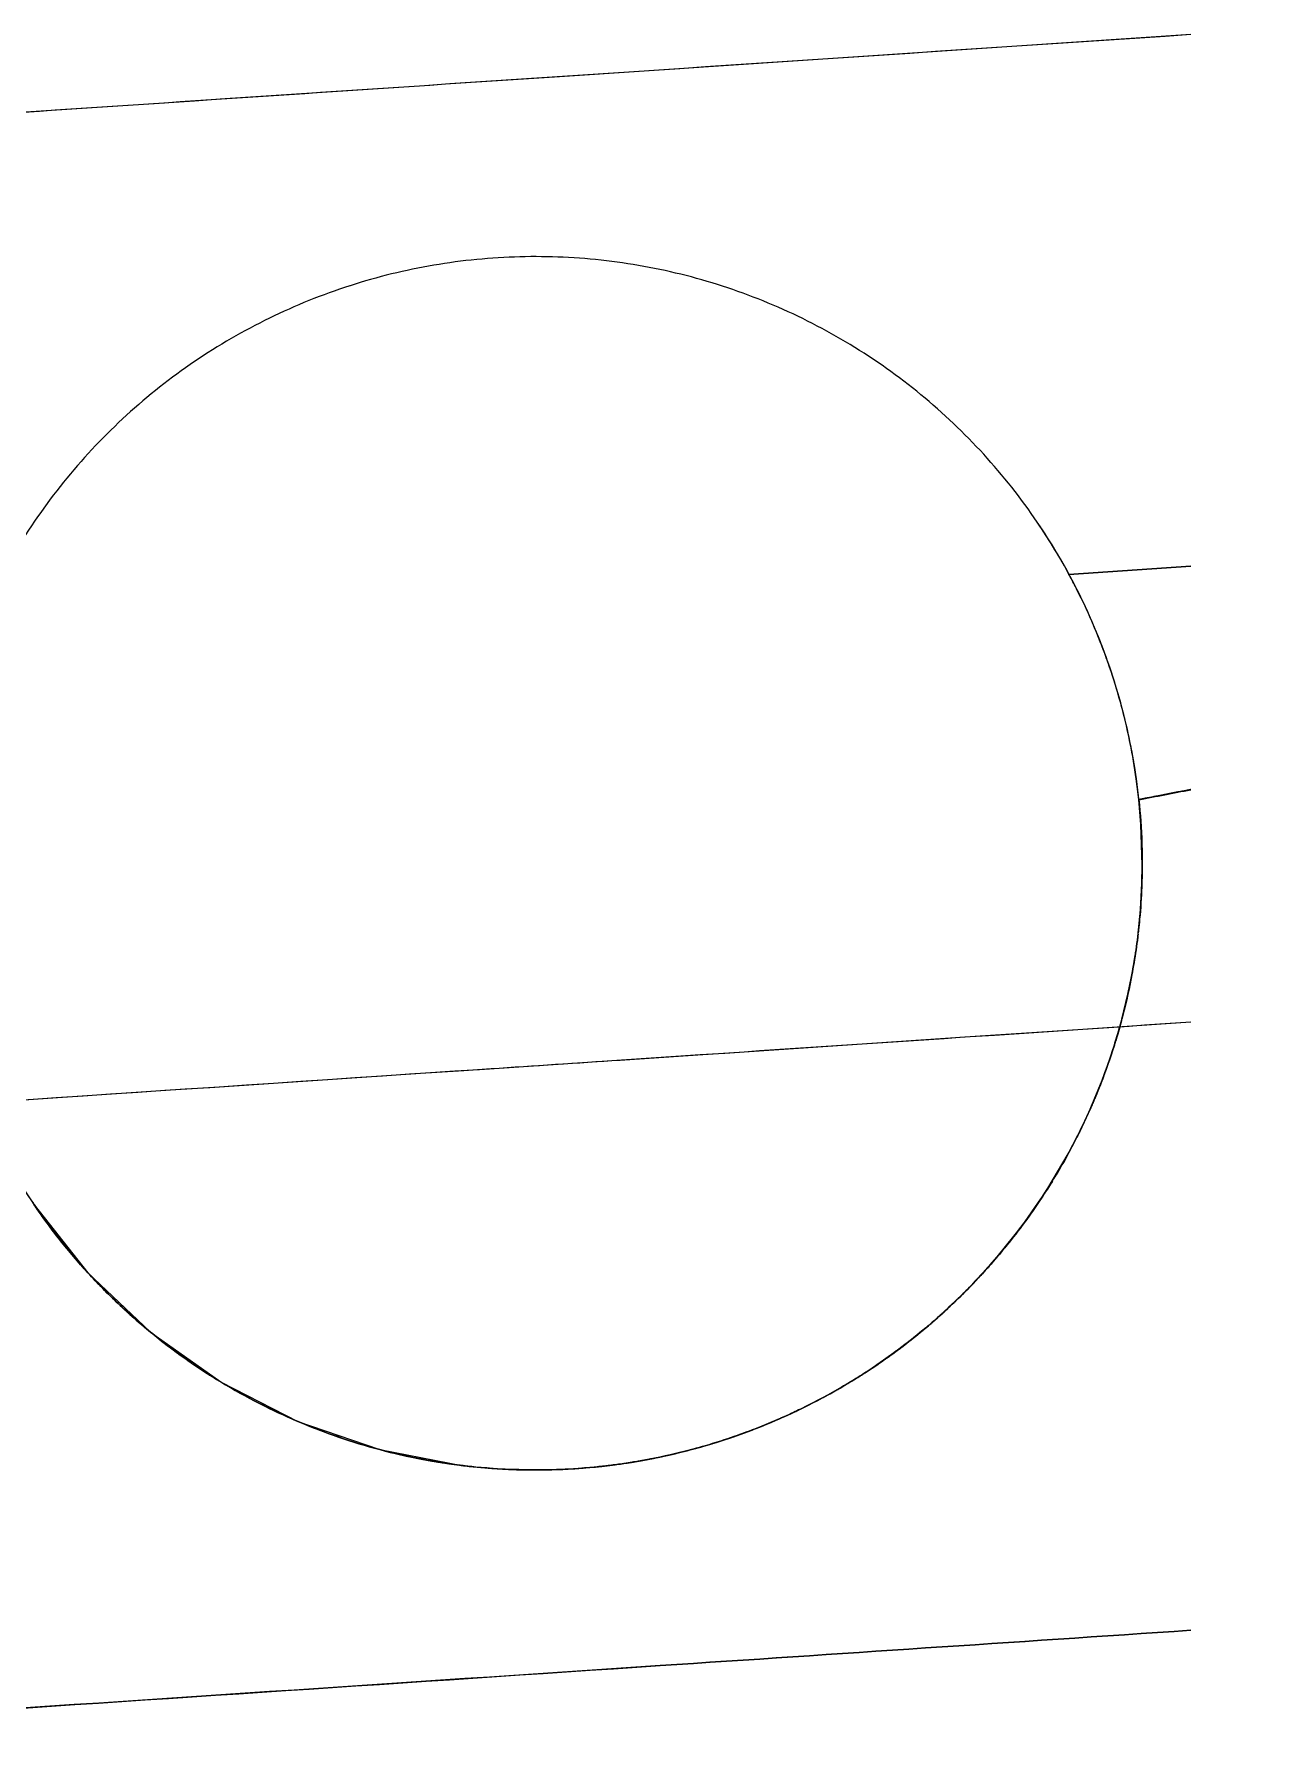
# Model space of a CAD drawing. Header units: metres. Extents: x -1161 to -1081, y 0 to 563.
# Drawn here: x -1092.645 to -1091.416, y 545.258 to 546.954 of the extents above; entities that cross this region are included whole.
import ezdxf

# ---------------------------------------------------------------- set-up
doc = ezdxf.new("R2010")
doc.units = ezdxf.units.M
doc.layers.add('A-GENM', color=7, linetype='Continuous', lineweight=35)

# ---------------------------------------------------------------- blocks, each defined once
blk = doc.blocks.new('Foundations-Piles - Px-1200-66435276-DRG-2873121 - DECK SLAB GENERAL ARRANGEMENT PLAN')
at = {"layer": 'A-GENM', "color": 9, "lineweight": 25, "true_color": 0xbebebe}
for start, end in [(98.1818, 106.3636), (95.8548, 98.5782), (90, 98.1818), (90.7299, 95.8548), (87.5897, 90.7299), (81.8182, 90), (81.8182, 87.5897), (73.6364, 81.8182), (73.6364, 81.8182), (105.4247, 106.3636), (98.5782, 105.4247), (106.3636, 114.5455), (110.7525, 114.4246), (106.422, 110.7525), (65.4545, 73.6364), (65.4545, 73.6364), (114.5455, 122.7273), (114.5998, 118.9596), (57.2727, 65.4545), (57.2727, 65.4545), (118.9596, 122.6193), (122.7273, 128.2081), (122.7748, 127.1766), (49.0909, 57.2727), (49.0909, 57.2727), (127.1766, 128.2081), (128.2081, 130.9091), (128.2081, 130.8148), (130.9091, 139.0909), (130.9499, 135.4088), (40.9091, 49.0909), (40.9091, 49.0909), (135.4088, 139.0112), (139.0909, 147.2727), (139.1249, 147.2082), (32.7273, 40.9091), (32.7273, 40.9091), (147.2727, 155.4545), (147.3232, 155.4545), (24.5455, 32.6959), (24.5455, 32.6959), (155.4545, 163.6364), (155.5026, 163.6364), (16.3636, 24.5455), (16.3636, 24.5455), (163.6364, 171.8182), (163.6687, 171.8182), (8.1818, 16.3636), (8.1818, 16.3636), (171.8182, 180), (171.8345, 180), (0, 8.1818), (0, 8.1818), (180, 188.0537), (180, 188.1818), (351.8182, 0), (351.8182, 0), (188.0537, 188.1818), (188.1818, 196.3636), (188.2108, 190.7362), (343.6364, 351.8182), (343.6364, 351.8182), (190.7362, 196.1076), (196.1076, 196.3636), (196.3636, 204.4353), (335.4545, 343.6364), (335.4545, 343.6364), (196.4229, 199.3252), (199.3252, 204.1617), (204.1617, 204.4353), (204.5455, 212.7273), (204.5753, 207.6074), (327.2727, 335.4545), (327.2727, 335.4545), (207.6074, 212.216), (212.216, 212.6153), (212.7273, 220.9091), (212.833, 215.7873), (319.0909, 327.2727), (319.0909, 327.2727), (215.7873, 220.2705), (220.2705, 220.7706), (220.9091, 229.0909), (220.9598, 223.9208), (310.9091, 319.0909), (312.0383, 319.0909), (223.9208, 228.3253), (228.3253, 228.9267), (229.0909, 237.2727), (229.1523, 232.0292), (302.7273, 310.9091), (308.7028, 312.0383), (232.0292, 236.3804), (304.1732, 308.7028), (236.3804, 237.0837), (237.2727, 245.4545), (237.3448, 240.1226), (294.5455, 302.7273), (300.7734, 304.1732), (240.1226, 244.4359), (296.2941, 300.7734), (244.4359, 245.2418), (292.879, 296.2941), (245.4545, 253.6364), (245.5373, 248.2063), (248.2063, 252.4916), (286.3636, 294.5455), (288.5543, 292.879), (252.4916, 253.2914), (253.6364, 261.8182), (253.7297, 256.2833), (278.1818, 286.3636), (286.4972, 288.5543), (256.2833, 260.5478), (260.5478, 261.5618), (278.3057, 280.4904), (280.4904, 284.7195), (284.7195, 286.0519), (261.8182, 269.2074), (261.922, 264.3556), (264.3556, 268.6045), (268.6045, 269.2074), (269.2074, 269.7239), (269.2074, 270), (270, 278.1818), (270.114, 272.4243), (272.4243, 276.6617), (276.6617, 277.8872)]:
    blk.add_arc((0, 0), 0.6, start, end, dxfattribs=at)
at = {"layer": 'A-GENM', "color": 254, "lineweight": 25, "true_color": 0xd1d1d1}
for start, end in [(114.4246, 114.5455), (212.7273, 212.833), (220.7706, 220.9091), (228.9267, 229.0909), (237.0837, 237.2727), (245.2418, 245.4545), (253.4012, 253.6364), (286.0519, 286.3636), (286.3636, 286.4972), (261.5618, 261.8182), (269.7239, 270), (270, 270.114), (277.8872, 278.1818), (278.1818, 278.3057)]:
    blk.add_arc((0, 0), 0.6, start, end, dxfattribs=at)
blk = doc.blocks.new('Shotcrete Adaptive v1 - 1200 Dia Pile _ 2_000 Spacing-61394166-DRG-2873121 - DECK SLAB GENERAL ARRANGEMENT PLAN')
at = {"layer": 'A-GENM', "color": 9, "lineweight": 25, "true_color": 0xbebebe}
for p, q in [((-0.4546, 0.25), (-0.3339, 0.25)), ((-0.3339, 0.25), (-0.4546, 0.25))]:
    blk.add_line(p, q, dxfattribs=at)
for centre, radius, start, end in [((-1, 0), 0.6, 23.3367, 24.6243), ((-1, 0), 0.6, 23.3367, 24.6243), ((-1, 0), 0.6, 20.0093, 23.3367), ((-1, 0), 0.6, 20.0093, 23.3367), ((-1, 0), 0.6, 17.1534, 20.0093), ((-1, 0), 0.6, 17.1534, 20.0093), ((-1, 0), 0.6, 15.4714, 17.1534), ((-1, 0), 0.6, 15.4714, 17.1534), ((-1, 0), 0.6, 12.0806, 15.4714), ((-1, 0), 0.6, 12.0806, 15.4714), ((-1, 0), 0.6, 9.6825, 12.0806), ((-1, 0), 0.6, 9.6825, 12.0806), ((-1, 0), 0.6, 7.5924, 9.6825), ((-1, 0), 0.6, 7.5924, 9.6825), ((-1, 0), 0.6, 4.1865, 7.5924), ((-1, 0), 0.6, 4.1865, 7.5924), ((-1, 0), 0.6, 2.2116, 4.1865), ((-1, 0), 0.6, 2.2116, 4.1865), ((0, -2.95), 3, 96.6755, 97.6709), ((0, -2.95), 3, 97.3435, 97.6709)]:
    blk.add_arc(centre, radius, start, end, dxfattribs=at)
at = {"layer": 'A-GENM', "color": 254, "lineweight": 25, "true_color": 0xd1d1d1}
blk.add_arc((0, -2.95), 3, 96.6755, 97.3435, dxfattribs=at)
blk = doc.blocks.new('StitchPour_RS36B_01 - StitchPour_RS36B_01-61148557-DRG-2873121 - DECK SLAB GENERAL ARRANGEMENT PLAN')
at = {"layer": 'A-GENM', "color": 253, "lineweight": 25, "true_color": 0xa3a3a3}
for points, knots in [([(147.3113, -4.8835), (147.145, -4.3923), (146.7672, -3.2758), (146.3893, -2.1593), (146.1777, -1.5341)], [-0.1785667, -0.1785667, -0.1785667, -0.1785667, -0.1, 0, 0, 0, 0]), ([(145.6093, -1.7264), (145.7681, -2.1953), (146.0855, -3.1331), (146.4591, -4.237), (146.6739, -4.872), (146.7301, -5.038)], [-1, -1, -1, -1, -0.925, -0.85, -0.8234466, -0.8234466, -0.8234466, -0.8234466])]:
    blk.add_open_spline(points, degree=3, knots=knots, dxfattribs=at)
at = {"layer": 'A-GENM', "color": 9, "lineweight": 25, "true_color": 0xbebebe}
for points in [[(147.089, -4.2266), (146.9968, -3.9544), (146.9047, -3.6821), (146.8126, -3.4098)], [(147.3113, -4.8835), (147.2591, -4.7293), (147.2069, -4.575), (147.1547, -4.4208)]]:
    blk.add_open_spline(points, degree=3, dxfattribs=at)
at = {"layer": 'A-GENM', "color": 253, "lineweight": 25, "true_color": 0xa3a3a3}
for points in [[(146.5616, -4.5399), (146.4788, -4.2954), (146.3961, -4.0509), (146.3134, -3.8064)], [(147.1299, -4.3477), (147.1163, -4.3074), (147.1026, -4.267), (147.089, -4.2266)], [(147.1547, -4.4208), (147.1464, -4.3964), (147.1382, -4.3721), (147.1299, -4.3477)], [(146.7301, -5.038), (146.6739, -4.872), (146.6177, -4.7059), (146.5616, -4.5399)]]:
    blk.add_open_spline(points, degree=3, dxfattribs=at)
blk = doc.blocks.new('T2DPAA-T2D-C3S-RS-M3D-100334_rvt-1-DRG-2873121 - DECK SLAB GENERAL ARRANGEMENT PLAN')
at = {"layer": 'A-GENM', "color": 9, "lineweight": 25, "true_color": 0xbebebe}
for p, q in [((-1091.553, 546.1968), (-1091.5018, 546.2067)), ((-1091.5509, 546.1721), (-1091.553, 546.1968)), ((-1091.5496, 546.1321), (-1091.5509, 546.1721)), ((-1091.5533, 546.0676), (-1091.5514, 546.0878)), ((-1091.5558, 546.048), (-1091.5538, 546.0637)), ((-1091.5537, 546.0639), (-1091.5534, 546.0669)), ((-1091.5698, 545.9795), (-1091.5638, 546.0043)), ((-1091.5719, 545.9718), (-1091.5712, 545.9743)), ((-1091.5711, 545.9747), (-1091.5699, 545.9792)), ((-1091.5782, 545.951), (-1091.5737, 545.9656)), ((-1091.5737, 545.9656), (-1091.572, 545.9715)), ((-1091.5877, 545.9234), (-1091.5782, 545.951)), ((-1091.6029, 545.8866), (-1091.5877, 545.9234)), ((-1091.6229, 545.8466), (-1091.6088, 545.8739)), ((-1091.6088, 545.8739), (-1091.6029, 545.8866)), ((-1091.643, 545.8124), (-1091.6229, 545.8466)), ((-1091.6496, 545.8022), (-1091.643, 545.8124)), ((-1092.6454, 545.7959), (-1092.5924, 545.7289)), ((-1091.6684, 545.7754), (-1091.6498, 545.8019)), ((-1091.693, 545.7446), (-1091.6684, 545.7754)), ((-1091.7236, 545.7113), (-1091.7003, 545.7362)), ((-1091.7003, 545.7362), (-1091.693, 545.7446)), ((-1092.5924, 545.7289), (-1092.5307, 545.6703)), ((-1091.7521, 545.6844), (-1091.7236, 545.7113)), ((-1091.7594, 545.678), (-1091.7521, 545.6844)), ((-1092.5304, 545.6701), (-1092.4609, 545.6208)), ((-1091.7873, 545.6555), (-1091.7594, 545.678)), ((-1091.819, 545.6331), (-1091.7873, 545.6555)), ((-1091.8259, 545.6286), (-1091.819, 545.6331)), ((-1092.4606, 545.6207), (-1092.3847, 545.5817)), ((-1091.8584, 545.6092), (-1091.8259, 545.6286)), ((-1091.8924, 545.5917), (-1091.8584, 545.6092)), ((-1092.3846, 545.5817), (-1092.3037, 545.5539)), ((-1091.9356, 545.5733), (-1091.8987, 545.5888)), ((-1091.8987, 545.5888), (-1091.8924, 545.5917)), ((-1091.9709, 545.561), (-1091.9356, 545.5733)), ((-1092.3037, 545.5539), (-1092.2224, 545.5382)), ((-1092.0496, 545.5422), (-1092.0175, 545.5485)), ((-1092.0175, 545.5485), (-1091.9762, 545.5594)), ((-1091.9762, 545.5594), (-1091.9709, 545.561)), ((-1092.2224, 545.5382), (-1092.221, 545.538)), ((-1092.221, 545.538), (-1092.193, 545.5354)), ((-1092.193, 545.5354), (-1092.1396, 545.5339)), ((-1092.1396, 545.5339), (-1092.1368, 545.5339)), ((-1092.1359, 545.5339), (-1092.1032, 545.5356)), ((-1092.1032, 545.5356), (-1092.057, 545.541)), ((-1092.057, 545.541), (-1092.0529, 545.5416)), ((-1092.0529, 545.5416), (-1092.0508, 545.542))]:
    blk.add_line(p, q, dxfattribs=at)
at = {"layer": 'A-GENM', "color": 9, "lineweight": 25, "true_color": 0xbebebe, "flags": 128}
for points in [[(-1091.5514, 546.0878), (-1091.55, 546.1139), (-1091.5496, 546.1321)], [(-1091.5638, 546.0043), (-1091.5584, 546.0315), (-1091.5558, 546.048)]]:
    blk.add_lwpolyline(points, dxfattribs=at)
at = {"layer": 'A-GENM', "color": 253, "lineweight": 25, "true_color": 0xa3a3a3}
blk.add_open_spline([(-1095.0948, 546.7141), (-1094.436, 546.7581), (-1093.2382, 546.838), (-1092.0406, 546.9178), (-1091.5016, 546.9537)], degree=3, knots=[0, 0, 0, 0, 0.1, 0.1818428, 0.1818428, 0.1818428, 0.1818428], dxfattribs=at)
at = {"layer": 'A-GENM', "color": 9, "lineweight": 25, "true_color": 0xbebebe}
for points in [[(-1092.1308, 546.9118), (-1091.9211, 546.9258), (-1091.7113, 546.9397), (-1091.5016, 546.9537)], [(-1093.1187, 546.8459), (-1092.7894, 546.8679), (-1092.4601, 546.8898), (-1092.1308, 546.9118)], [(-1091.5017, 546.2067), (-1091.5188, 546.2036), (-1091.5359, 546.2002), (-1091.553, 546.1968)], [(-1091.553, 546.1968), (-1091.5514, 546.1825), (-1091.5505, 546.1682), (-1091.55, 546.1539)], [(-1091.5017, 546.2065), (-1091.5188, 546.2033), (-1091.5359, 546.2), (-1091.5529, 546.1965)], [(-1091.5529, 546.1965), (-1091.5514, 546.1822), (-1091.5504, 546.1679), (-1091.55, 546.1536)], [(-1091.55, 546.1539), (-1091.5499, 546.1528), (-1091.5499, 546.1518), (-1091.5499, 546.1508)], [(-1091.55, 546.1536), (-1091.5499, 546.1526), (-1091.5499, 546.1517), (-1091.5499, 546.1507)], [(-1091.5499, 546.1497), (-1091.5498, 546.1485), (-1091.5498, 546.1473), (-1091.5498, 546.146)], [(-1091.5499, 546.1497), (-1091.5498, 546.1485), (-1091.5498, 546.1472), (-1091.5498, 546.1459)], [(-1091.5498, 546.146), (-1091.5496, 546.1363), (-1091.5496, 546.1265), (-1091.5499, 546.1167)], [(-1091.5498, 546.1459), (-1091.5496, 546.1361), (-1091.5496, 546.1263), (-1091.5499, 546.1166)], [(-1091.5501, 546.1109), (-1091.5506, 546.0965), (-1091.5517, 546.0822), (-1091.5533, 546.068)], [(-1091.55, 546.1129), (-1091.55, 546.1122), (-1091.5501, 546.1116), (-1091.5501, 546.1109)], [(-1091.55, 546.1128), (-1091.55, 546.1121), (-1091.5501, 546.1114), (-1091.5501, 546.1106)], [(-1091.5499, 546.1167), (-1091.5499, 546.1154), (-1091.55, 546.1141), (-1091.55, 546.1128)], [(-1091.5499, 546.1166), (-1091.5499, 546.1154), (-1091.55, 546.1141), (-1091.55, 546.1129)], [(-1091.5541, 546.0607), (-1091.5551, 546.0524), (-1091.5563, 546.0441), (-1091.5577, 546.0358)], [(-1091.5541, 546.0606), (-1091.5551, 546.0523), (-1091.5563, 546.044), (-1091.5577, 546.0357)], [(-1091.5537, 546.0638), (-1091.5539, 546.0627), (-1091.554, 546.0617), (-1091.5541, 546.0607)], [(-1091.5537, 546.0638), (-1091.5539, 546.0627), (-1091.554, 546.0616), (-1091.5541, 546.0606)], [(-1091.5533, 546.068), (-1091.5534, 546.067), (-1091.5535, 546.0661), (-1091.5536, 546.0651)], [(-1091.5533, 546.0677), (-1091.5534, 546.0668), (-1091.5535, 546.0659), (-1091.5536, 546.0651)], [(-1091.5595, 546.0254), (-1091.5621, 546.0113), (-1091.5652, 545.9973), (-1091.5688, 545.9834)], [(-1091.5595, 546.0252), (-1091.5621, 546.0111), (-1091.5652, 545.9971), (-1091.5688, 545.9832)], [(-1091.5588, 546.0295), (-1091.559, 546.0282), (-1091.5593, 546.0268), (-1091.5595, 546.0254)], [(-1091.5588, 546.0294), (-1091.559, 546.028), (-1091.5593, 546.0266), (-1091.5595, 546.0252)], [(-1091.5577, 546.0358), (-1091.558, 546.0337), (-1091.5584, 546.0316), (-1091.5588, 546.0294)], [(-1091.5577, 546.0357), (-1091.558, 546.0337), (-1091.5584, 546.0316), (-1091.5588, 546.0295)], [(-1091.5719, 545.9718), (-1091.5734, 545.9665), (-1091.575, 545.9613), (-1091.5766, 545.956)], [(-1091.5705, 545.9769), (-1091.571, 545.9752), (-1091.5714, 545.9735), (-1091.5719, 545.9718)], [(-1091.5706, 545.9768), (-1091.571, 545.9751), (-1091.5715, 545.9734), (-1091.5719, 545.9718)], [(-1091.5701, 545.9786), (-1091.5702, 545.978), (-1091.5704, 545.9774), (-1091.5706, 545.9768)], [(-1091.57, 545.9787), (-1091.5702, 545.9781), (-1091.5704, 545.9775), (-1091.5705, 545.9769)], [(-1091.5694, 545.9809), (-1091.5696, 545.9805), (-1091.5697, 545.9801), (-1091.5698, 545.9797)], [(-1091.5688, 545.9832), (-1091.569, 545.9824), (-1091.5693, 545.9816), (-1091.5695, 545.9808)], [(-1091.5688, 545.9834), (-1091.569, 545.9826), (-1091.5692, 545.9817), (-1091.5694, 545.9809)], [(-1091.5766, 545.9561), (-1091.5774, 545.9534), (-1091.5782, 545.9508), (-1091.5791, 545.9482)], [(-1091.5766, 545.956), (-1091.5774, 545.9534), (-1091.5782, 545.9508), (-1091.5791, 545.9482)], [(-1091.5791, 545.9482), (-1091.5844, 545.9318), (-1091.5904, 545.9157), (-1091.5972, 545.8998)], [(-1091.5811, 545.942), (-1091.5857, 545.9284), (-1091.5908, 545.915), (-1091.5963, 545.9018)], [(-1091.5791, 545.9482), (-1091.5797, 545.9461), (-1091.5804, 545.9441), (-1091.5811, 545.942)], [(-1091.5987, 545.8963), (-1091.6011, 545.8905), (-1091.6037, 545.8849), (-1091.6063, 545.8792)], [(-1091.5987, 545.8961), (-1091.6012, 545.8905), (-1091.6037, 545.8848), (-1091.6063, 545.8792)], [(-1091.5972, 545.8998), (-1091.5977, 545.8986), (-1091.5982, 545.8974), (-1091.5987, 545.8961)], [(-1091.5972, 545.8997), (-1091.5977, 545.8986), (-1091.5982, 545.8974), (-1091.5987, 545.8963)], [(-1091.5963, 545.9018), (-1091.5966, 545.9011), (-1091.5969, 545.9004), (-1091.5972, 545.8997)], [(-1091.6105, 545.8706), (-1091.6117, 545.8679), (-1091.613, 545.8653), (-1091.6143, 545.8628)], [(-1091.6063, 545.8792), (-1091.6077, 545.8763), (-1091.6091, 545.8734), (-1091.6105, 545.8706)], [(-1091.6063, 545.8792), (-1091.6077, 545.8763), (-1091.609, 545.8735), (-1091.6104, 545.8706)], [(-1091.6385, 545.8195), (-1091.6411, 545.8153), (-1091.6438, 545.8111), (-1091.6465, 545.8069)], [(-1091.6385, 545.8195), (-1091.6411, 545.8153), (-1091.6438, 545.8111), (-1091.6465, 545.8069)], [(-1091.6364, 545.8231), (-1091.6369, 545.8222), (-1091.6375, 545.8213), (-1091.638, 545.8204)], [(-1091.6364, 545.823), (-1091.6369, 545.8222), (-1091.6374, 545.8213), (-1091.638, 545.8205)], [(-1091.6351, 545.8251), (-1091.6355, 545.8245), (-1091.6358, 545.824), (-1091.6362, 545.8234)], [(-1091.6465, 545.8069), (-1091.6484, 545.804), (-1091.6503, 545.801), (-1091.6523, 545.7982)], [(-1091.6465, 545.8069), (-1091.6484, 545.804), (-1091.6503, 545.8011), (-1091.6523, 545.7982)], [(-1092.6201, 545.7614), (-1092.6289, 545.7726), (-1092.6374, 545.7841), (-1092.6454, 545.7959)], [(-1092.62, 545.7613), (-1092.6289, 545.7725), (-1092.6373, 545.784), (-1092.6453, 545.7957)], [(-1091.6523, 545.7982), (-1091.6627, 545.7828), (-1091.6738, 545.7678), (-1091.6856, 545.7534)], [(-1091.6586, 545.789), (-1091.6668, 545.7773), (-1091.6755, 545.7659), (-1091.6845, 545.7548)], [(-1091.6523, 545.7982), (-1091.6544, 545.7951), (-1091.6564, 545.7921), (-1091.6586, 545.789)], [(-1092.5924, 545.7288), (-1092.602, 545.7394), (-1092.6113, 545.7502), (-1092.6201, 545.7614)], [(-1092.5923, 545.7288), (-1092.6019, 545.7393), (-1092.6112, 545.7501), (-1092.62, 545.7613)], [(-1091.6845, 545.7548), (-1091.6849, 545.7543), (-1091.6853, 545.7538), (-1091.6856, 545.7534)], [(-1091.6964, 545.7406), (-1091.6988, 545.7378), (-1091.7013, 545.7351), (-1091.7037, 545.7324)], [(-1091.6964, 545.7406), (-1091.6988, 545.7378), (-1091.7012, 545.7351), (-1091.7037, 545.7324)], [(-1091.6876, 545.751), (-1091.6905, 545.7475), (-1091.6935, 545.744), (-1091.6964, 545.7406)], [(-1091.6877, 545.7509), (-1091.6906, 545.7474), (-1091.6935, 545.744), (-1091.6964, 545.7406)], [(-1092.5624, 545.6983), (-1092.5728, 545.7082), (-1092.5828, 545.7183), (-1092.5924, 545.7288)], [(-1092.5623, 545.6983), (-1092.5727, 545.7081), (-1092.5827, 545.7182), (-1092.5923, 545.7288)], [(-1091.7128, 545.7225), (-1091.723, 545.7117), (-1091.7336, 545.7012), (-1091.7446, 545.6912)], [(-1091.7129, 545.7224), (-1091.7227, 545.712), (-1091.7329, 545.7019), (-1091.7435, 545.6922)], [(-1091.7037, 545.7324), (-1091.7067, 545.729), (-1091.7098, 545.7257), (-1091.7129, 545.7224)], [(-1091.7037, 545.7324), (-1091.7067, 545.7291), (-1091.7097, 545.7258), (-1091.7128, 545.7225)], [(-1092.5304, 545.6701), (-1092.5414, 545.6791), (-1092.5521, 545.6885), (-1092.5624, 545.6983)], [(-1092.5303, 545.67), (-1092.5413, 545.679), (-1092.552, 545.6885), (-1092.5623, 545.6983)], [(-1091.7466, 545.6893), (-1091.7495, 545.6867), (-1091.7523, 545.6842), (-1091.7552, 545.6817)], [(-1091.7467, 545.6892), (-1091.7495, 545.6867), (-1091.7523, 545.6842), (-1091.7552, 545.6817)], [(-1091.7446, 545.6912), (-1091.7453, 545.6905), (-1091.746, 545.6899), (-1091.7467, 545.6892)], [(-1091.7446, 545.6912), (-1091.7453, 545.6905), (-1091.7459, 545.6899), (-1091.7466, 545.6893)], [(-1091.7435, 545.6922), (-1091.7438, 545.6918), (-1091.7442, 545.6915), (-1091.7446, 545.6912)], [(-1092.4964, 545.6441), (-1092.508, 545.6524), (-1092.5193, 545.661), (-1092.5304, 545.6701)], [(-1092.4963, 545.6441), (-1092.5079, 545.6523), (-1092.5193, 545.661), (-1092.5303, 545.67)], [(-1091.7637, 545.6744), (-1091.7791, 545.6615), (-1091.7951, 545.6493), (-1091.8118, 545.638)], [(-1091.7637, 545.6744), (-1091.7678, 545.671), (-1091.7719, 545.6676), (-1091.7761, 545.6642)], [(-1091.7552, 545.6817), (-1091.758, 545.6792), (-1091.7608, 545.6768), (-1091.7637, 545.6744)], [(-1091.7552, 545.6817), (-1091.758, 545.6792), (-1091.7608, 545.6768), (-1091.7637, 545.6744)], [(-1091.7761, 545.6642), (-1091.7873, 545.6553), (-1091.7989, 545.6468), (-1091.8107, 545.6387)], [(-1092.4606, 545.6207), (-1092.4728, 545.6281), (-1092.4847, 545.6359), (-1092.4964, 545.6441)], [(-1092.4606, 545.6206), (-1092.4728, 545.628), (-1092.4847, 545.6358), (-1092.4963, 545.6441)], [(-1091.8137, 545.6366), (-1091.8164, 545.6348), (-1091.819, 545.6331), (-1091.8217, 545.6313)], [(-1091.8138, 545.6366), (-1091.8164, 545.6348), (-1091.8191, 545.6331), (-1091.8217, 545.6313)], [(-1091.8126, 545.6374), (-1091.813, 545.6371), (-1091.8134, 545.6368), (-1091.8138, 545.6366)], [(-1091.8107, 545.6387), (-1091.8113, 545.6383), (-1091.8118, 545.6379), (-1091.8124, 545.6375)], [(-1092.4233, 545.5998), (-1092.436, 545.6063), (-1092.4484, 545.6133), (-1092.4606, 545.6207)], [(-1092.4232, 545.5998), (-1092.4359, 545.6063), (-1092.4484, 545.6133), (-1092.4606, 545.6206)], [(-1091.847, 545.6157), (-1091.8594, 545.6085), (-1091.8721, 545.6017), (-1091.8849, 545.5953)], [(-1091.8309, 545.6254), (-1091.8362, 545.6221), (-1091.8416, 545.6188), (-1091.847, 545.6157)], [(-1091.8217, 545.6313), (-1091.8248, 545.6293), (-1091.8278, 545.6274), (-1091.8309, 545.6254)], [(-1091.8217, 545.6313), (-1091.8247, 545.6293), (-1091.8278, 545.6274), (-1091.8309, 545.6254)], [(-1092.3846, 545.5817), (-1092.3977, 545.5873), (-1092.4106, 545.5933), (-1092.4233, 545.5998)], [(-1092.3845, 545.5817), (-1092.3977, 545.5873), (-1092.4106, 545.5933), (-1092.4232, 545.5998)], [(-1092.3446, 545.5664), (-1092.3581, 545.571), (-1092.3714, 545.5761), (-1092.3846, 545.5817)], [(-1092.3446, 545.5664), (-1092.3581, 545.571), (-1092.3714, 545.5761), (-1092.3845, 545.5817)], [(-1091.9041, 545.5863), (-1091.9108, 545.5833), (-1091.9174, 545.5805), (-1091.9242, 545.5778)], [(-1091.8947, 545.5907), (-1091.8978, 545.5892), (-1091.901, 545.5877), (-1091.9041, 545.5863)], [(-1091.8946, 545.5907), (-1091.8978, 545.5892), (-1091.9009, 545.5877), (-1091.9041, 545.5863)], [(-1091.8877, 545.594), (-1091.89, 545.5929), (-1091.8923, 545.5918), (-1091.8947, 545.5907)], [(-1091.8877, 545.594), (-1091.89, 545.5928), (-1091.8923, 545.5918), (-1091.8946, 545.5907)], [(-1092.3037, 545.5539), (-1092.3175, 545.5576), (-1092.3312, 545.5617), (-1092.3446, 545.5664)], [(-1092.3037, 545.5539), (-1092.3175, 545.5576), (-1092.3312, 545.5617), (-1092.3446, 545.5664)], [(-1091.9242, 545.5778), (-1091.9375, 545.5724), (-1091.9509, 545.5675), (-1091.9646, 545.563)], [(-1092.2618, 545.5444), (-1092.2759, 545.5471), (-1092.2899, 545.5502), (-1092.3037, 545.5539)], [(-1092.225, 545.5385), (-1092.2515, 545.5419), (-1092.2779, 545.547), (-1092.3037, 545.5539)], [(-1091.9818, 545.5577), (-1092.0055, 545.5508), (-1092.0297, 545.5454), (-1092.0541, 545.5414)], [(-1092.0059, 545.5513), (-1092.0198, 545.5478), (-1092.0339, 545.5449), (-1092.048, 545.5425)], [(-1091.9818, 545.5578), (-1091.9898, 545.5554), (-1091.9978, 545.5533), (-1092.0059, 545.5513)], [(-1091.9726, 545.5605), (-1091.9757, 545.5595), (-1091.9787, 545.5586), (-1091.9818, 545.5578)], [(-1091.9726, 545.5605), (-1091.9757, 545.5596), (-1091.9787, 545.5586), (-1091.9818, 545.5577)], [(-1091.9646, 545.563), (-1091.9673, 545.5622), (-1091.9699, 545.5613), (-1091.9726, 545.5605)], [(-1092.225, 545.5385), (-1092.2373, 545.5401), (-1092.2496, 545.542), (-1092.2618, 545.5444)], [(-1092.2214, 545.5381), (-1092.2226, 545.5382), (-1092.2238, 545.5384), (-1092.225, 545.5385)], [(-1092.2213, 545.5381), (-1092.2226, 545.5382), (-1092.2238, 545.5384), (-1092.225, 545.5385)], [(-1092.2193, 545.5379), (-1092.22, 545.5379), (-1092.2207, 545.538), (-1092.2214, 545.5381)], [(-1092.1765, 545.5344), (-1092.1908, 545.535), (-1092.2051, 545.5362), (-1092.2193, 545.5379)], [(-1092.1439, 545.5338), (-1092.1547, 545.5337), (-1092.1656, 545.5339), (-1092.1765, 545.5344)], [(-1092.1376, 545.5339), (-1092.1397, 545.5339), (-1092.1418, 545.5338), (-1092.1439, 545.5338)], [(-1092.1376, 545.5339), (-1092.1397, 545.5339), (-1092.1418, 545.5338), (-1092.1439, 545.5338)], [(-1092.1335, 545.534), (-1092.1349, 545.534), (-1092.1362, 545.5339), (-1092.1376, 545.5339)], [(-1092.0906, 545.5367), (-1092.1049, 545.5353), (-1092.1192, 545.5344), (-1092.1335, 545.534)], [(-1092.0622, 545.5402), (-1092.0717, 545.5388), (-1092.0811, 545.5376), (-1092.0906, 545.5367)], [(-1092.0542, 545.5414), (-1092.0568, 545.541), (-1092.0595, 545.5406), (-1092.0622, 545.5402)], [(-1092.0541, 545.5414), (-1092.0568, 545.541), (-1092.0595, 545.5406), (-1092.0622, 545.5402)], [(-1092.048, 545.5425), (-1092.0501, 545.5421), (-1092.0521, 545.5418), (-1092.0542, 545.5414)]]:
    blk.add_open_spline(points, degree=3, dxfattribs=at)
at = {"layer": 'A-GENM', "color": 254, "lineweight": 25, "true_color": 0xd1d1d1}
for points in [[(-1091.5529, 546.1965), (-1091.5359, 546.2), (-1091.5188, 546.2033), (-1091.5017, 546.2065)], [(-1091.55, 546.1536), (-1091.5504, 546.1679), (-1091.5514, 546.1822), (-1091.5529, 546.1965)], [(-1091.5499, 546.1507), (-1091.5499, 546.1517), (-1091.5499, 546.1526), (-1091.55, 546.1536)], [(-1091.5498, 546.146), (-1091.5498, 546.1473), (-1091.5498, 546.1485), (-1091.5499, 546.1497)], [(-1091.5499, 546.1167), (-1091.5496, 546.1265), (-1091.5496, 546.1363), (-1091.5498, 546.146)], [(-1091.5533, 546.0677), (-1091.5517, 546.082), (-1091.5506, 546.0963), (-1091.5501, 546.1106)], [(-1091.5501, 546.1106), (-1091.5501, 546.1114), (-1091.55, 546.1121), (-1091.55, 546.1128)], [(-1091.55, 546.1128), (-1091.55, 546.1141), (-1091.5499, 546.1154), (-1091.5499, 546.1167)], [(-1091.5577, 546.0358), (-1091.5563, 546.0441), (-1091.5551, 546.0524), (-1091.5541, 546.0607)], [(-1091.5541, 546.0607), (-1091.554, 546.0617), (-1091.5539, 546.0627), (-1091.5537, 546.0638)], [(-1091.5536, 546.0651), (-1091.5535, 546.0659), (-1091.5534, 546.0668), (-1091.5533, 546.0677)], [(-1091.5688, 545.9832), (-1091.5652, 545.9971), (-1091.5621, 546.0111), (-1091.5595, 546.0252)], [(-1091.5595, 546.0252), (-1091.5593, 546.0266), (-1091.559, 546.028), (-1091.5588, 546.0294)], [(-1091.5588, 546.0294), (-1091.5584, 546.0316), (-1091.558, 546.0337), (-1091.5577, 546.0358)], [(-1091.5766, 545.9561), (-1091.5749, 545.9613), (-1091.5734, 545.9665), (-1091.5719, 545.9718)], [(-1091.5719, 545.9718), (-1091.5715, 545.9735), (-1091.571, 545.9752), (-1091.5705, 545.9769)], [(-1091.5705, 545.9769), (-1091.5704, 545.9775), (-1091.5702, 545.9781), (-1091.57, 545.9787)], [(-1091.5695, 545.9808), (-1091.5693, 545.9816), (-1091.569, 545.9824), (-1091.5688, 545.9832)], [(-1091.5791, 545.9482), (-1091.5782, 545.9508), (-1091.5774, 545.9534), (-1091.5766, 545.9561)], [(-1091.5963, 545.9018), (-1091.5908, 545.915), (-1091.5857, 545.9284), (-1091.5811, 545.942)], [(-1091.5811, 545.942), (-1091.5804, 545.9441), (-1091.5797, 545.9461), (-1091.5791, 545.9482)], [(-1091.6063, 545.8792), (-1091.6037, 545.8849), (-1091.6011, 545.8905), (-1091.5987, 545.8963)], [(-1091.5987, 545.8963), (-1091.5982, 545.8974), (-1091.5977, 545.8986), (-1091.5972, 545.8997)], [(-1091.5972, 545.8997), (-1091.5969, 545.9004), (-1091.5966, 545.9011), (-1091.5963, 545.9018)], [(-1091.6143, 545.8628), (-1091.613, 545.8653), (-1091.6117, 545.8679), (-1091.6105, 545.8706)], [(-1091.6105, 545.8706), (-1091.6091, 545.8734), (-1091.6077, 545.8763), (-1091.6063, 545.8792)], [(-1091.6351, 545.8251), (-1091.6278, 545.8374), (-1091.6208, 545.85), (-1091.6143, 545.8628)], [(-1091.6465, 545.8069), (-1091.6438, 545.8111), (-1091.6411, 545.8153), (-1091.6385, 545.8195)], [(-1091.638, 545.8205), (-1091.6374, 545.8213), (-1091.6369, 545.8222), (-1091.6364, 545.823)], [(-1091.6362, 545.8234), (-1091.6358, 545.824), (-1091.6355, 545.8245), (-1091.6351, 545.8251)], [(-1091.6523, 545.7982), (-1091.6503, 545.8011), (-1091.6484, 545.804), (-1091.6465, 545.8069)], [(-1092.6453, 545.7957), (-1092.6373, 545.784), (-1092.6289, 545.7725), (-1092.62, 545.7613)], [(-1091.6845, 545.7548), (-1091.6755, 545.7659), (-1091.6668, 545.7773), (-1091.6586, 545.7891)], [(-1091.6586, 545.7891), (-1091.6564, 545.7921), (-1091.6544, 545.7951), (-1091.6523, 545.7982)], [(-1092.62, 545.7613), (-1092.6112, 545.7501), (-1092.6019, 545.7393), (-1092.5923, 545.7288)], [(-1091.6856, 545.7534), (-1091.6853, 545.7538), (-1091.6849, 545.7543), (-1091.6845, 545.7548)], [(-1091.7037, 545.7323), (-1091.7013, 545.7351), (-1091.6988, 545.7378), (-1091.6964, 545.7406)], [(-1091.6964, 545.7406), (-1091.6935, 545.744), (-1091.6905, 545.7475), (-1091.6876, 545.751)], [(-1092.5923, 545.7288), (-1092.5827, 545.7182), (-1092.5727, 545.7081), (-1092.5623, 545.6983)], [(-1091.7434, 545.6922), (-1091.7329, 545.7019), (-1091.7227, 545.712), (-1091.7129, 545.7224)], [(-1091.7129, 545.7224), (-1091.7098, 545.7257), (-1091.7067, 545.729), (-1091.7037, 545.7323)], [(-1092.5623, 545.6983), (-1092.552, 545.6885), (-1092.5413, 545.679), (-1092.5303, 545.67)], [(-1091.7552, 545.6817), (-1091.7523, 545.6842), (-1091.7494, 545.6867), (-1091.7466, 545.6893)], [(-1091.7466, 545.6893), (-1091.7459, 545.6899), (-1091.7453, 545.6905), (-1091.7446, 545.6912)], [(-1091.7446, 545.6912), (-1091.7442, 545.6915), (-1091.7438, 545.6918), (-1091.7434, 545.6922)], [(-1092.5303, 545.67), (-1092.5193, 545.661), (-1092.5079, 545.6523), (-1092.4963, 545.6441)], [(-1091.7761, 545.6642), (-1091.7719, 545.6676), (-1091.7678, 545.671), (-1091.7637, 545.6744)], [(-1091.7637, 545.6744), (-1091.7608, 545.6768), (-1091.758, 545.6792), (-1091.7552, 545.6817)], [(-1091.8107, 545.6387), (-1091.7989, 545.6468), (-1091.7873, 545.6553), (-1091.7761, 545.6642)], [(-1092.4963, 545.6441), (-1092.4847, 545.6358), (-1092.4728, 545.628), (-1092.4606, 545.6206)], [(-1091.8217, 545.6313), (-1091.819, 545.6331), (-1091.8164, 545.6348), (-1091.8137, 545.6366)], [(-1091.8124, 545.6376), (-1091.8118, 545.6379), (-1091.8113, 545.6383), (-1091.8107, 545.6387)], [(-1092.4606, 545.6206), (-1092.4484, 545.6133), (-1092.4359, 545.6063), (-1092.4232, 545.5998)], [(-1091.8849, 545.5953), (-1091.8721, 545.6017), (-1091.8594, 545.6084), (-1091.847, 545.6157)], [(-1091.847, 545.6157), (-1091.8416, 545.6188), (-1091.8362, 545.6221), (-1091.8309, 545.6254)], [(-1091.8309, 545.6254), (-1091.8278, 545.6274), (-1091.8248, 545.6293), (-1091.8217, 545.6313)], [(-1092.4232, 545.5998), (-1092.4106, 545.5933), (-1092.3977, 545.5873), (-1092.3846, 545.5817)], [(-1092.3845, 545.5817), (-1092.3714, 545.5761), (-1092.3581, 545.571), (-1092.3446, 545.5664)], [(-1091.9242, 545.5778), (-1091.9174, 545.5805), (-1091.9108, 545.5833), (-1091.9041, 545.5863)], [(-1091.9041, 545.5863), (-1091.901, 545.5877), (-1091.8978, 545.5892), (-1091.8947, 545.5907)], [(-1091.8947, 545.5907), (-1091.8923, 545.5918), (-1091.89, 545.5929), (-1091.8877, 545.594)], [(-1092.3446, 545.5664), (-1092.3312, 545.5617), (-1092.3175, 545.5576), (-1092.3037, 545.5539)], [(-1092.3037, 545.5539), (-1092.2899, 545.5502), (-1092.2759, 545.547), (-1092.2618, 545.5444)], [(-1092.048, 545.5425), (-1092.0339, 545.5449), (-1092.0198, 545.5478), (-1092.0059, 545.5513)], [(-1092.0059, 545.5513), (-1091.9978, 545.5533), (-1091.9898, 545.5554), (-1091.9818, 545.5578)], [(-1091.9818, 545.5578), (-1091.9787, 545.5586), (-1091.9757, 545.5595), (-1091.9726, 545.5605)], [(-1091.9726, 545.5605), (-1091.9699, 545.5613), (-1091.9673, 545.5622), (-1091.9646, 545.563)], [(-1092.2618, 545.5444), (-1092.2496, 545.542), (-1092.2373, 545.5401), (-1092.225, 545.5385)], [(-1092.225, 545.5385), (-1092.2238, 545.5384), (-1092.2226, 545.5382), (-1092.2214, 545.5381)], [(-1092.2214, 545.5381), (-1092.2207, 545.538), (-1092.22, 545.5379), (-1092.2193, 545.5378)], [(-1092.1765, 545.5344), (-1092.1656, 545.5339), (-1092.1547, 545.5337), (-1092.1439, 545.5338)], [(-1092.1439, 545.5338), (-1092.1418, 545.5338), (-1092.1397, 545.5339), (-1092.1376, 545.5339)], [(-1092.1376, 545.5339), (-1092.1362, 545.5339), (-1092.1349, 545.534), (-1092.1335, 545.534)], [(-1092.1335, 545.534), (-1092.1192, 545.5344), (-1092.1049, 545.5353), (-1092.0906, 545.5367)], [(-1092.0622, 545.5402), (-1092.0595, 545.5406), (-1092.0568, 545.541), (-1092.0542, 545.5414)], [(-1092.0542, 545.5414), (-1092.0521, 545.5418), (-1092.0501, 545.5421), (-1092.048, 545.5425)]]:
    blk.add_open_spline(points, degree=3, dxfattribs=at)
at = {"layer": 'A-GENM', "color": 9, "lineweight": 25, "true_color": 0xbebebe}
for points, knots in [([(-1091.5501, 546.1106), (-1091.5505, 546.0999), (-1091.5514, 546.0856), (-1091.5529, 546.0713), (-1091.5533, 546.0677)], [-0.92592593, -0.92592593, -0.92592593, -0.92592593, -0.89814815, -0.88888889, -0.88888889, -0.88888889, -0.88888889]), ([(-1091.5719, 545.9718), (-1091.5728, 545.9687), (-1091.5743, 545.9634), (-1091.5759, 545.9582), (-1091.5766, 545.9561)], [-0.80458747, -0.80458747, -0.80458747, -0.80458747, -0.7962963, -0.79051099, -0.79051099, -0.79051099, -0.79051099]), ([(-1091.6104, 545.8706), (-1091.6117, 545.868), (-1091.6197, 545.852), (-1091.6284, 545.8363), (-1091.6361, 545.8234)], [0.28892158, 0.28892158, 0.28892158, 0.28892158, 0.2962963, 0.33517696, 0.33517696, 0.33517696, 0.33517696]), ([(-1091.6143, 545.8628), (-1091.616, 545.8596), (-1091.6225, 545.8468), (-1091.6296, 545.8343), (-1091.6351, 545.8251)], [-0.7037037, -0.7037037, -0.7037037, -0.7037037, -0.69444444, -0.66666667, -0.66666667, -0.66666667, -0.66666667]), ([(-1091.8309, 545.6254), (-1091.8362, 545.6221), (-1091.8538, 545.6115), (-1091.872, 545.6017), (-1091.8848, 545.5954)], [0.57646438, 0.57646438, 0.57646438, 0.57646438, 0.59259259, 0.62962963, 0.62962963, 0.62962963, 0.62962963]), ([(-1091.9041, 545.5863), (-1091.9205, 545.579), (-1091.9433, 545.57), (-1091.9665, 545.5624), (-1091.9726, 545.5605)], [0.64797855, 0.64797855, 0.64797855, 0.64797855, 0.69444444, 0.71104672, 0.71104672, 0.71104672, 0.71104672]), ([(-1092.1439, 545.5338), (-1092.1583, 545.5337), (-1092.1842, 545.5344), (-1092.21, 545.5367), (-1092.2213, 545.5381)], [0.8608173, 0.8608173, 0.8608173, 0.8608173, 0.89814815, 0.92767637, 0.92767637, 0.92767637, 0.92767637]), ([(-1092.0622, 545.5402), (-1092.0646, 545.5398), (-1092.0895, 545.5363), (-1092.1147, 545.5344), (-1092.1376, 545.5339)], [0.79024342, 0.79024342, 0.79024342, 0.79024342, 0.7962963, 0.85540358, 0.85540358, 0.85540358, 0.85540358])]:
    blk.add_open_spline(points, degree=3, knots=knots, dxfattribs=at)
at = {"layer": 'A-GENM', "color": 254, "lineweight": 25, "true_color": 0xd1d1d1}
for points, knots in [([(-1091.9646, 545.563), (-1091.9612, 545.5641), (-1091.9476, 545.5687), (-1091.9341, 545.5737), (-1091.9242, 545.5778)], [-0.7037037, -0.7037037, -0.7037037, -0.7037037, -0.69444444, -0.6666667, -0.6666667, -0.6666667, -0.6666667]), ([(-1092.2193, 545.5378), (-1092.2087, 545.5366), (-1092.1944, 545.5353), (-1092.1801, 545.5345), (-1092.1765, 545.5344)], [-0.92592593, -0.92592593, -0.92592593, -0.92592593, -0.89814815, -0.88888889, -0.88888889, -0.88888889, -0.88888889]), ([(-1092.0906, 545.5367), (-1092.0835, 545.5374), (-1092.074, 545.5385), (-1092.0646, 545.5398), (-1092.0622, 545.5402)], [-0.81481481, -0.81481481, -0.81481481, -0.81481481, -0.7962963, -0.79017943, -0.79017943, -0.79017943, -0.79017943])]:
    blk.add_open_spline(points, degree=3, knots=knots, dxfattribs=at)
at = {"layer": 'A-GENM', "color": 253, "lineweight": 25, "true_color": 0xa3a3a3}
for name, p, rotation in [('Foundations-Piles - Px-1200-66435276-DRG-2873121 - DECK SLAB GENERAL ARRANGEMENT PLAN', (-1092.1496, 546.1338), 75.11694444444437), ('StitchPour_RS36B_01 - StitchPour_RS36B_01-61148557-DRG-2873121 - DECK SLAB GENERAL ARRANGEMENT PLAN', (-1134.0578, 404.8616), 75.11694444444437), ('Shotcrete Adaptive v1 - 1200 Dia Pile _ 2_000 Spacing-61394166-DRG-2873121 - DECK SLAB GENERAL ARRANGEMENT PLAN', (-1091.1519, 546.2003), 3.814109823172783)]:
    blk.add_blockref(name, p, dxfattribs=dict(at, rotation=rotation))

msp = doc.modelspace()

# ---------------------------------------------------------------- block references
at = {"lineweight": 5}
msp.add_blockref('T2DPAA-T2D-C3S-RS-M3D-100334_rvt-1-DRG-2873121 - DECK SLAB GENERAL ARRANGEMENT PLAN', (0, 0), dxfattribs=at)

doc.saveas('drawing.dxf')
